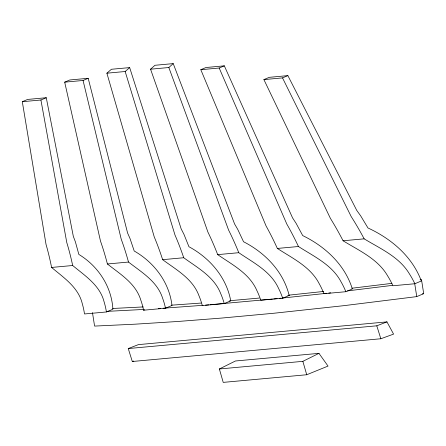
<?xml version="1.0" encoding="UTF-8"?>
<svg xmlns="http://www.w3.org/2000/svg" width="446" height="446" viewBox="0 0 446 446"><rect width="100%" height="100%" fill="white"/><g stroke="black" fill="none" stroke-linecap="round" stroke-linejoin="round"><path stroke-width="0.67" d="M150.558 69.197L168.839 67.524L173.226 63.616L234.596 223.981L237.763 229.434L243.538 241.738C265.108 252.787 283.31 271.436 289.175 295.469L282.697 298.223L260.771 300.225A50.9 22.908 83.3 0 0 256.807 290.407C249.375 273.353 232.171 264.695 217.693 254.633A203.928 91.787 83.3 0 0 207.881 232.02L150.558 69.197L154.974 65.283L173.226 63.616M106.884 73.189L125.17 71.516L129.663 67.602L181.16 228.87L183.964 234.356L188.953 246.733C209.726 257.961 226.429 277.156 230.721 300.816L224.243 303.57L202.317 305.577A50.939 22.512 87.2 0 0 198.961 295.698C192.75 278.75 176.315 269.802 162.639 259.672A204.067 90.176 87.2 0 0 154.249 236.932L106.884 73.189L111.411 69.269L129.663 67.602M219.365 368.981L235.46 360.987L318.962 353.349L328.027 366.082L306.731 374.746L223.229 382.384L219.365 368.981L302.862 361.344L318.962 353.349M64.692 82.159L69.827 79.973L88.196 78.295L127.595 233.029L130.031 238.554L134.213 251.003C154.199 262.465 169.257 282.234 171.983 305.454L165.505 308.203L143.579 310.21A51.301 22.144 -88.7 0 0 140.847 300.247C135.874 283.472 120.269 274.195 107.408 263.987A205.405 88.67 -88.7 0 0 100.489 241.108L64.692 82.159L83.062 80.475L88.196 78.295M22.3 101.705L27.652 99.43L46.273 97.73L73.322 236.347L75.413 241.905L78.847 254.421C98.137 266.139 111.561 286.46 112.899 309.212L106.421 311.96L84.495 313.967A51.937 21.848 -85 0 0 82.337 303.899C78.502 287.335 63.706 277.724 51.591 267.444A207.736 87.394 -85 0 0 46.038 244.441L22.3 101.705L40.921 100.004L46.273 97.73M200.817 69.704L205.952 67.519L224.321 65.841L292.587 217.938L296.127 223.362L302.706 235.588C325.14 246.476 344.814 264.601 352.346 288.952L345.867 291.706L323.941 293.708A51.184 23.376 79.1 0 0 319.33 283.929C310.639 266.808 292.66 258.429 277.356 248.439A204.976 93.61 79.1 0 0 266.067 225.96L200.817 69.704L219.187 68.021L224.321 65.841M263.898 79.6L269.25 77.331L287.871 75.625L356.761 210.417L360.647 215.808L367.972 227.967C391.248 238.733 412.215 256.4 421.325 280.991L414.852 283.74L392.92 285.747A51.747 23.861 75.3 0 0 387.697 275.979C377.84 258.847 359.164 250.697 343.074 240.773A207.033 95.461 75.3 0 0 330.425 218.417L263.898 79.6L282.519 77.899L287.871 75.625M143.579 310.21L144.755 309.714M92.478 312.657L94.58 326.087L135.205 324.175L177.631 321.494L221.852 318.048L274.597 313.17L343.838 305.672L416.754 296.612L423.7 293.663L421.492 279.558L420.138 279.731M128.253 348.555L138.422 344.619L386.95 321.884L393.578 334.11L380.834 338.754L132.3 361.494L128.253 348.555L376.786 325.814L386.95 321.884M132.3 361.494L133.577 361.026M422.345 293.842L423.7 293.663M392.279 285.39L347.456 290.887M391.883 283.366L351.816 288.239M328.769 293.044L330.692 292.827M326.851 293.267L282.547 298.04M323.612 291.45L288.813 295.157M279.146 298.385L281.186 298.179M273.738 298.932L277.122 298.591M272.389 299.065L210.021 304.741M259.282 298.062L230.47 300.654M51.591 267.444L72.676 265.509C84.985 275.773 99.993 285.301 104.119 301.925A51.747 21.921 -86 0 1 106.421 311.96M343.074 240.773L364.165 238.844C380.449 248.751 399.315 256.846 409.467 273.972A51.937 23.989 74.3 0 1 414.852 283.745M107.408 263.987L128.498 262.053C141.555 272.244 157.36 281.443 162.623 298.262A51.184 22.228 -89.7 0 1 165.505 308.203M277.356 248.439L298.446 246.51C313.951 256.483 332.114 264.801 341.101 281.928A51.301 23.493 78.2 0 1 345.867 291.706M162.639 259.672L183.73 257.738C197.6 267.856 214.231 276.732 220.742 293.708A50.9 22.607 86.3 0 1 224.243 303.57M217.693 254.633L238.783 252.704C253.456 262.75 270.85 271.335 278.583 288.411A50.939 23.019 82.3 0 1 282.697 298.223M229.35 300.944L230.721 300.816M287.804 295.598L289.175 295.469M208.739 304.847L205.55 305.103M203.014 305.309L163.113 308.231M201.101 303.051L171.426 305.187M158.375 308.543L160.404 308.409M143.601 309.457L107.001 311.369M143.25 306.932L112.665 308.476M282.519 77.899L351.164 216.522A207.736 95.957 74.3 0 1 364.165 238.844M219.187 68.021L286.806 224.065A205.405 94.067 78.2 0 1 298.446 246.504M168.839 67.524L228.62 230.125A204.067 92.21 82.3 0 1 238.788 252.704M376.786 325.814L380.834 338.754M125.17 71.516L174.988 235.031A203.928 90.56 86.3 0 1 183.73 257.738M302.862 361.344L306.731 374.746M83.062 80.475L121.228 239.212A204.976 89.016 -89.7 0 1 128.498 262.053M40.921 100.004L66.777 242.54A207.033 87.706 -86 0 1 72.676 265.515M414.646 283.182L416.754 296.612"/></g></svg>
